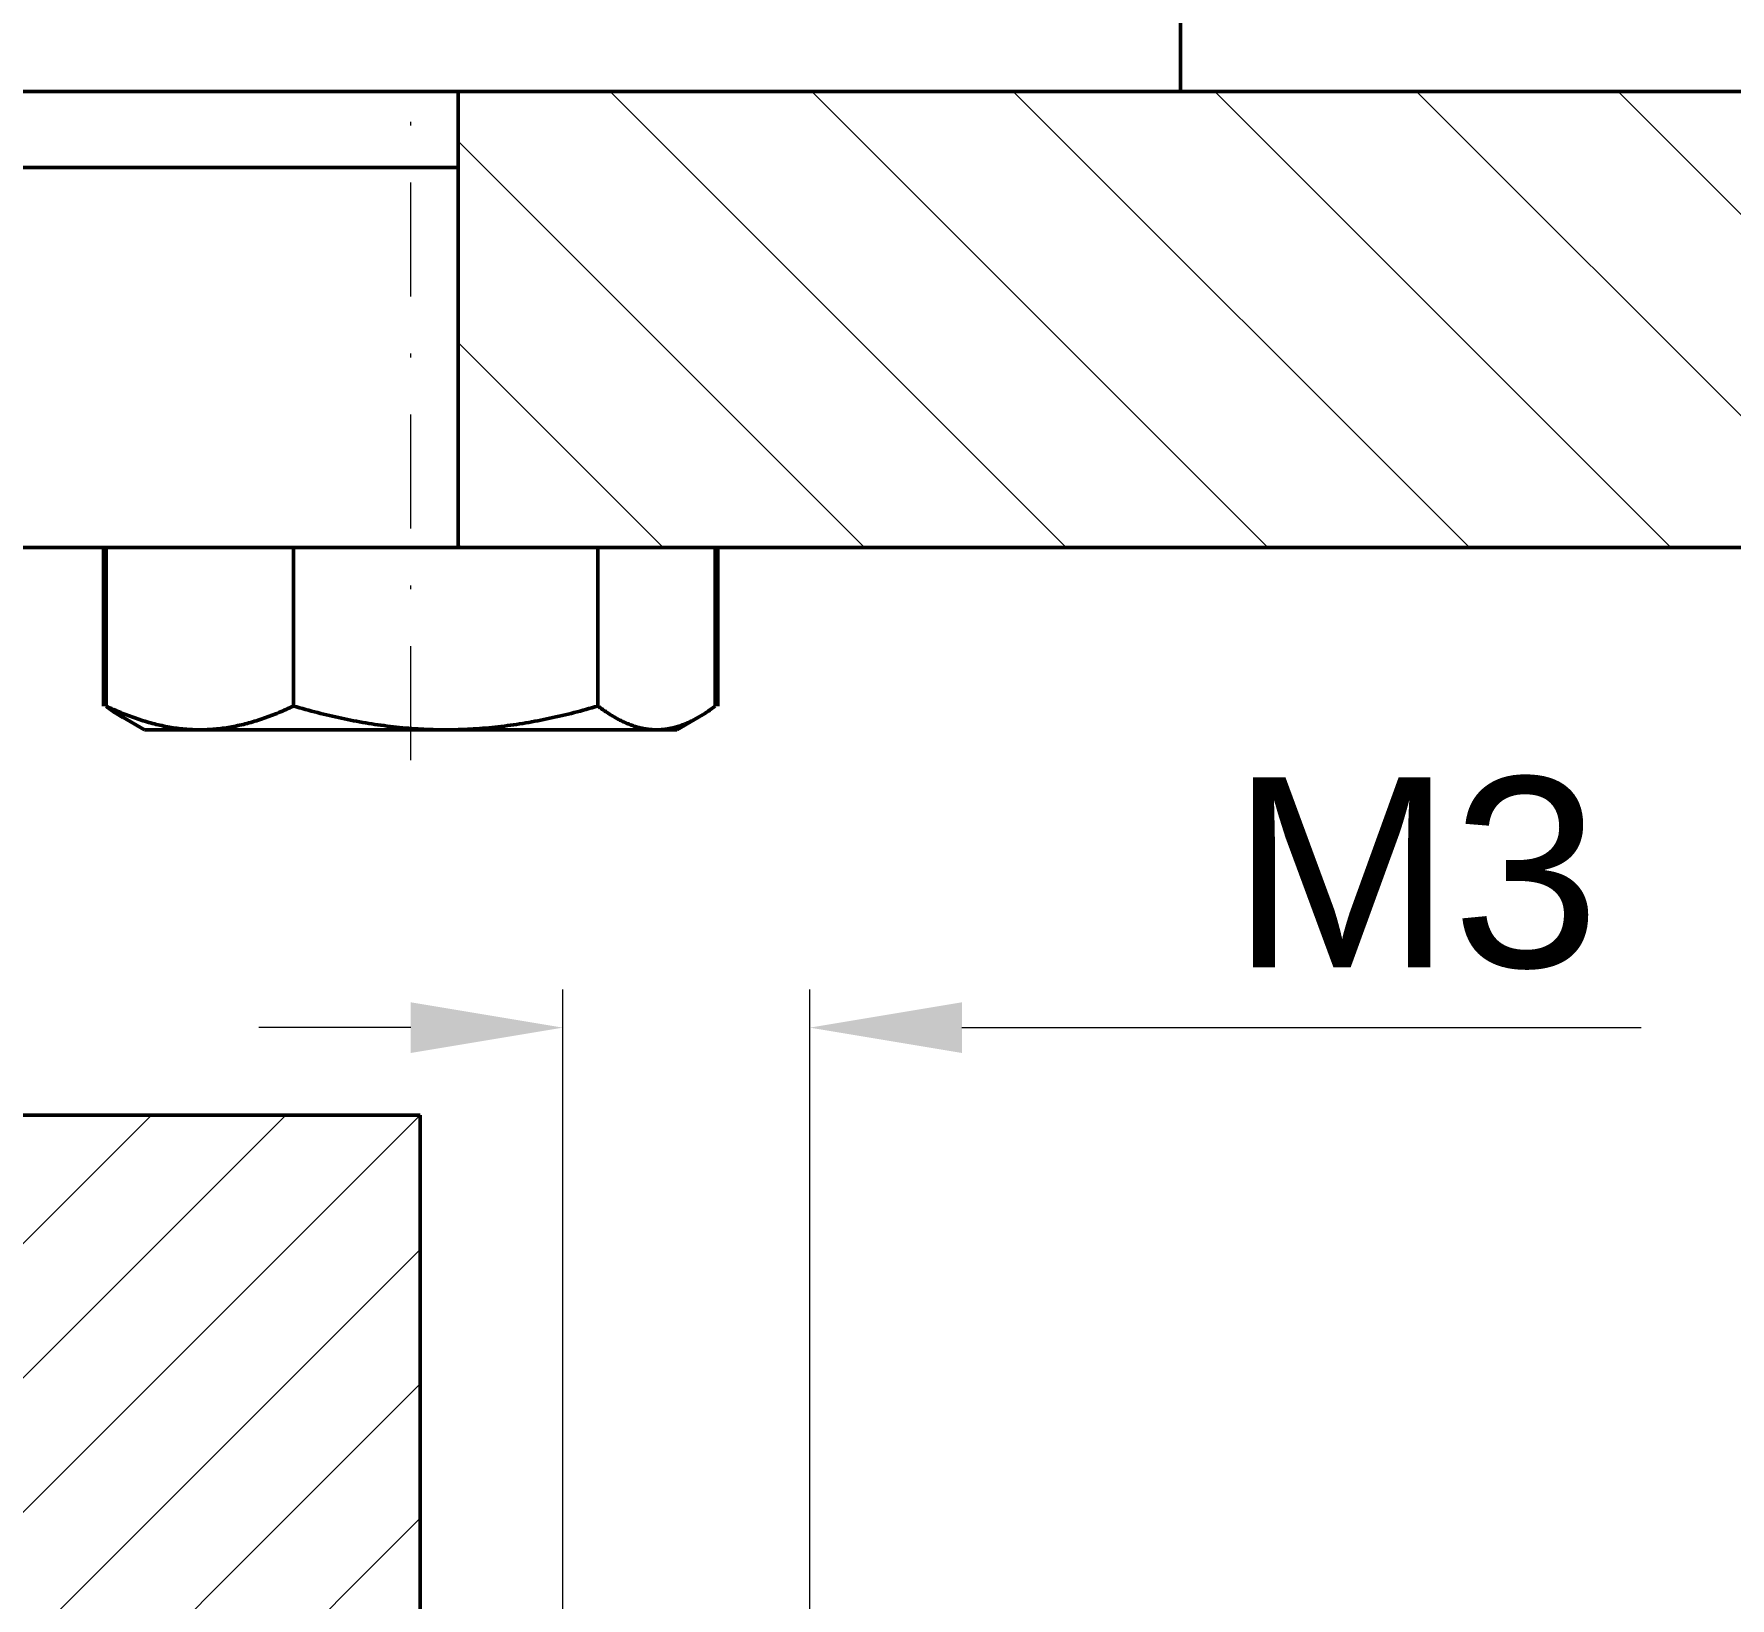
# Model space of a CAD drawing. Header units: inches. Extents: x -122986 to 27550, y -4965 to 6170.
# Drawn here: x 4627.22 to 4671.85, y 491.68 to 532.84 of the extents above; entities that cross this region are included whole.
import ezdxf

# ---------------------------------------------------------------- set-up
doc = ezdxf.new("R2010")
doc.units = ezdxf.units.IN
doc.header["$LTSCALE"] = 2
doc.header["$MEASUREMENT"] = 0
doc.linetypes.add('DASHDOT', pattern=[1, 0.5, -0.25, 0, -0.25])
for name, color, linetype, lineweight in [('1 Kich Thước', 7, 'Continuous', 15), ('1 mãnh', 7, 'Continuous', 5), ('1 Đường Tâm', 50, 'DASHDOT', 9), ('1 Đậm', 7, 'Continuous', 50)]:
    doc.layers.add(name, color=color, linetype=linetype, lineweight=lineweight)
doc.styles.add('tinh', font='arial.ttf')
doc.dimstyles.new('Tịnh', dxfattribs={"dimtxt": 0.3, "dimasz": 1.5, "dimexe": 1, "dimexo": 0.0625, "dimgap": 0.4, "dimtad": 1, "dimtoh": 1, "dimzin": 0, "dimdsep": 46, "dimtxsty": 'tinh', "dimcen": 0.09, "dimclrd": 256, "dimclre": 256, "dimclrt": 4, "dimadec": 0, "dimazin": 0, "dimtfac": 1, "dimtofl": 0, "dimtmove": 0, "dimatfit": 3, "dimfxl": 1, "dimtfillclr": 4, "dimtolj": 1, "dimtzin": 0, "dimlwd": -1, "dimlwe": -1, "dimarcsym": 0})

# ---------------------------------------------------------------- blocks, each defined once
blk = doc.blocks.new('*D290')
at = {"layer": '1 Kich Thước', "ltscale": 15, "transparency": 16777216}
for p, q in [((4641.138, 490.685), (4641.138, 507.691)), ((4647.638, 490.685), (4647.638, 507.691)), ((4637.138, 506.691), (4633.138, 506.691)), ((4651.638, 506.691), (4669.505, 506.691))]:
    blk.add_line(p, q, dxfattribs=at)
for points in [[(4637.138, 507.358), (4637.138, 506.024), (4641.138, 506.691)], [(4651.638, 507.358), (4651.638, 506.024), (4647.638, 506.691)]]:
    blk.add_solid(points, dxfattribs=at)
at = {"layer": 'Defpoints', "color": 0, "ltscale": 15, "transparency": 16777216}
for p in [(4647.638, 506.691), (4641.138, 490.622), (4647.638, 490.622)]:
    blk.add_point(p, dxfattribs=at)
at = {"layer": '1 Kich Thước', "color": 4, "ltscale": 15, "transparency": 16777216, "insert": (4663.571, 510.746), "char_height": 5, "attachment_point": 5, "style": 'tinh'}
blk.add_mtext('\\A1;M3', dxfattribs=at)

msp = doc.modelspace()

# ---------------------------------------------------------------- hatches: boundary and pattern name
at = {"layer": '1 mãnh', "lineweight": 13, "ltscale": 15}
h = msp.add_hatch(dxfattribs=at)
h.set_pattern_fill('ANSI31', color=256, scale=30, angle=90)
h.set_pattern_definition([(135, (12227.5536, -25339.629), (-2.65165043, -2.65165043), [])])
h.paths.add_polyline_path([(4572.388, 531.328), (4552.388, 531.328), (4552.388, 519.328), (4586.388, 519.328), (4586.388, 531.328)])
edge = h.paths.add_edge_path()
edge.add_line((4732.388, 588.328), (4720.388, 588.328))
edge.add_line((4720.388, 588.328), (4720.388, 531.328))
edge.add_line((4720.388, 531.328), (4638.388, 531.328))
edge.add_line((4638.388, 531.328), (4638.388, 519.328))
edge.add_line((4638.388, 519.328), (4730.388, 519.328))
edge.add_arc((4730.388, 521.328), 2, 270, 360)
edge.add_line((4732.388, 521.328), (4732.388, 588.328))

# ---------------------------------------------------------------- linework, layer by layer
at = {"layer": '1 mãnh', "linetype": 'Continuous', "lineweight": 13, "ltscale": 15}
for p, q in [((4622.388, 496.46), (4630.314, 504.386)), ((4622.388, 492.924), (4633.849, 504.386)), ((4625.385, 492.386), (4637.385, 504.386)), ((4628.921, 492.386), (4637.388, 500.853)), ((4632.456, 492.386), (4637.388, 497.318)), ((4635.992, 492.386), (4637.388, 493.782)), ((4622.388, 485.853), (4628.921, 492.386)), ((4622.388, 482.318), (4632.456, 492.386)), ((4622.388, 478.782), (4635.992, 492.386))]:
    msp.add_line(p, q, dxfattribs=at)
at = {"layer": '1 Đường Tâm', "lineweight": 9, "ltscale": 3}
msp.add_line((4637.136, 513.728), (4637.136, 531.328), dxfattribs=at)
at = {"layer": '1 Đậm', "lineweight": 50}
for p, q in [((4657.388, 551.328), (4657.388, 531.328)), ((4720.388, 531.328), (4572.388, 531.328)), ((4638.388, 531.328), (4638.388, 519.328)), ((4638.388, 529.328), (4586.388, 529.328)), ((4629.053, 515.153), (4629.053, 519.328)), ((4629.123, 515.153), (4629.123, 519.328)), ((4634.05, 515.153), (4634.05, 519.328)), ((4642.063, 515.153), (4642.063, 519.328)), ((4645.149, 515.153), (4645.149, 519.328)), ((4645.219, 515.153), (4645.219, 519.328)), ((4629.124, 518.528), (4629.053, 518.528)), ((4645.219, 518.528), (4645.149, 518.528)), ((4630.136, 514.528), (4629.562, 514.859)), ((4631.587, 514.528), (4630.136, 514.528)), ((4638.056, 514.528), (4631.587, 514.528)), ((4643.606, 514.528), (4638.056, 514.528)), ((4643.606, 514.528), (4644.136, 514.528)), ((4644.71, 514.859), (4644.136, 514.528)), ((4637.388, 476.386), (4637.388, 504.386))]:
    msp.add_line(p, q, dxfattribs=at)
at = {"layer": '1 Đậm', "lineweight": 50, "ltscale": 15}
for p, q in [((4730.388, 519.328), (4622.388, 519.328)), ((4622.388, 504.386), (4637.388, 504.386))]:
    msp.add_line(p, q, dxfattribs=at)
at = {"layer": '1 Đậm', "lineweight": 50}
for points in [[(4629.572, 514.853), (4629.563, 514.858), (4629.554, 514.864), (4629.545, 514.869), (4629.536, 514.874), (4629.527, 514.879), (4629.518, 514.885), (4629.509, 514.89), (4629.5, 514.896), (4629.491, 514.901), (4629.482, 514.907), (4629.473, 514.912), (4629.464, 514.918), (4629.455, 514.923), (4629.446, 514.929), (4629.437, 514.935), (4629.428, 514.94), (4629.419, 514.946), (4629.41, 514.952), (4629.401, 514.958), (4629.392, 514.964), (4629.383, 514.97), (4629.374, 514.975), (4629.365, 514.981), (4629.356, 514.987), (4629.347, 514.993), (4629.338, 514.999), (4629.329, 515.005), (4629.32, 515.011), (4629.311, 515.018), (4629.302, 515.024), (4629.293, 515.03), (4629.284, 515.036), (4629.275, 515.042), (4629.266, 515.049), (4629.257, 515.055), (4629.248, 515.061), (4629.239, 515.068), (4629.23, 515.074), (4629.222, 515.08), (4629.213, 515.087), (4629.204, 515.093), (4629.195, 515.1), (4629.186, 515.106), (4629.177, 515.113), (4629.168, 515.119), (4629.159, 515.126), (4629.15, 515.133), (4629.141, 515.139), (4629.132, 515.146), (4629.123, 515.153)], [(4629.123, 515.153), (4629.172, 515.13), (4629.22, 515.108), (4629.269, 515.085), (4629.317, 515.064), (4629.366, 515.042), (4629.414, 515.021), (4629.463, 515.001), (4629.511, 514.98), (4629.56, 514.96), (4629.609, 514.941), (4629.657, 514.922), (4629.706, 514.903), (4629.755, 514.884), (4629.803, 514.866), (4629.852, 514.849), (4629.901, 514.831), (4629.95, 514.815), (4629.999, 514.798), (4630.048, 514.782), (4630.097, 514.767), (4630.146, 514.752), (4630.195, 514.737), (4630.244, 514.723), (4630.293, 514.709), (4630.342, 514.696), (4630.392, 514.683), (4630.441, 514.671), (4630.49, 514.659), (4630.54, 514.647), (4630.589, 514.637), (4630.638, 514.626), (4630.688, 514.616), (4630.738, 514.607), (4630.787, 514.598), (4630.837, 514.589), (4630.886, 514.582), (4630.936, 514.574), (4630.986, 514.567), (4631.036, 514.561), (4631.086, 514.555), (4631.135, 514.55), (4631.185, 514.545), (4631.235, 514.541), (4631.285, 514.538), (4631.335, 514.535), (4631.386, 514.532), (4631.436, 514.53), (4631.486, 514.529), (4631.536, 514.528), (4631.587, 514.528)], [(4631.587, 514.528), (4631.637, 514.528), (4631.687, 514.529), (4631.737, 514.53), (4631.788, 514.532), (4631.838, 514.535), (4631.888, 514.538), (4631.938, 514.541), (4631.989, 514.545), (4632.039, 514.55), (4632.089, 514.555), (4632.139, 514.561), (4632.188, 514.568), (4632.238, 514.574), (4632.288, 514.582), (4632.338, 514.59), (4632.388, 514.598), (4632.437, 514.607), (4632.487, 514.616), (4632.536, 514.626), (4632.586, 514.637), (4632.635, 514.648), (4632.685, 514.659), (4632.734, 514.671), (4632.783, 514.683), (4632.832, 514.696), (4632.882, 514.71), (4632.931, 514.723), (4632.98, 514.738), (4633.029, 514.752), (4633.078, 514.767), (4633.127, 514.783), (4633.176, 514.799), (4633.225, 514.815), (4633.274, 514.832), (4633.322, 514.849), (4633.371, 514.867), (4633.42, 514.885), (4633.469, 514.903), (4633.517, 514.922), (4633.566, 514.941), (4633.614, 514.961), (4633.663, 514.981), (4633.711, 515.001), (4633.76, 515.022), (4633.808, 515.043), (4633.857, 515.064), (4633.905, 515.086), (4633.953, 515.108), (4634.002, 515.13), (4634.05, 515.153)], [(4634.05, 515.153), (4634.128, 515.13), (4634.207, 515.108), (4634.286, 515.085), (4634.365, 515.064), (4634.444, 515.042), (4634.523, 515.021), (4634.602, 515.001), (4634.681, 514.98), (4634.76, 514.96), (4634.839, 514.941), (4634.918, 514.922), (4634.997, 514.903), (4635.076, 514.884), (4635.156, 514.866), (4635.235, 514.849), (4635.315, 514.831), (4635.394, 514.815), (4635.474, 514.798), (4635.553, 514.782), (4635.633, 514.767), (4635.713, 514.752), (4635.793, 514.737), (4635.873, 514.723), (4635.952, 514.709), (4636.032, 514.696), (4636.113, 514.683), (4636.193, 514.671), (4636.273, 514.659), (4636.353, 514.647), (4636.434, 514.637), (4636.514, 514.626), (4636.595, 514.616), (4636.675, 514.607), (4636.756, 514.598), (4636.836, 514.589), (4636.917, 514.582), (4636.998, 514.574), (4637.079, 514.567), (4637.16, 514.561), (4637.241, 514.555), (4637.322, 514.55), (4637.403, 514.545), (4637.485, 514.541), (4637.566, 514.538), (4637.648, 514.535), (4637.729, 514.532), (4637.811, 514.53), (4637.893, 514.529), (4637.974, 514.528), (4638.056, 514.528)], [(4638.056, 514.528), (4638.138, 514.528), (4638.22, 514.529), (4638.301, 514.53), (4638.383, 514.532), (4638.465, 514.535), (4638.547, 514.538), (4638.628, 514.541), (4638.71, 514.545), (4638.791, 514.55), (4638.873, 514.555), (4638.954, 514.561), (4639.035, 514.568), (4639.116, 514.574), (4639.197, 514.582), (4639.278, 514.59), (4639.359, 514.598), (4639.44, 514.607), (4639.52, 514.616), (4639.601, 514.626), (4639.681, 514.637), (4639.762, 514.648), (4639.842, 514.659), (4639.922, 514.671), (4640.002, 514.683), (4640.083, 514.696), (4640.163, 514.71), (4640.242, 514.723), (4640.322, 514.738), (4640.402, 514.752), (4640.482, 514.767), (4640.562, 514.783), (4640.641, 514.799), (4640.721, 514.815), (4640.8, 514.832), (4640.879, 514.849), (4640.959, 514.867), (4641.038, 514.885), (4641.117, 514.903), (4641.196, 514.922), (4641.275, 514.941), (4641.354, 514.961), (4641.433, 514.981), (4641.512, 515.001), (4641.591, 515.022), (4641.67, 515.043), (4641.748, 515.064), (4641.827, 515.086), (4641.906, 515.108), (4641.984, 515.13), (4642.063, 515.153)], [(4643.606, 514.528), (4643.575, 514.528), (4643.543, 514.529), (4643.512, 514.53), (4643.48, 514.532), (4643.449, 514.534), (4643.418, 514.538), (4643.386, 514.541), (4643.355, 514.545), (4643.323, 514.55), (4643.292, 514.555), (4643.26, 514.561), (4643.229, 514.567), (4643.197, 514.574), (4643.166, 514.582), (4643.134, 514.59), (4643.103, 514.598), (4643.072, 514.607), (4643.04, 514.617), (4643.009, 514.627), (4642.978, 514.638), (4642.947, 514.649), (4642.916, 514.66), (4642.885, 514.672), (4642.854, 514.684), (4642.823, 514.697), (4642.792, 514.711), (4642.761, 514.725), (4642.73, 514.739), (4642.699, 514.754), (4642.669, 514.769), (4642.638, 514.784), (4642.607, 514.8), (4642.577, 514.817), (4642.546, 514.833), (4642.516, 514.851), (4642.485, 514.868), (4642.455, 514.886), (4642.424, 514.905), (4642.394, 514.923), (4642.364, 514.943), (4642.333, 514.962), (4642.303, 514.982), (4642.273, 515.002), (4642.243, 515.023), (4642.213, 515.043), (4642.183, 515.065), (4642.153, 515.086), (4642.123, 515.108), (4642.093, 515.13), (4642.063, 515.153)], [(4643.606, 514.528), (4643.637, 514.528), (4643.668, 514.529), (4643.7, 514.53), (4643.731, 514.532), (4643.762, 514.534), (4643.793, 514.537), (4643.825, 514.541), (4643.856, 514.545), (4643.887, 514.55), (4643.918, 514.555), (4643.949, 514.561), (4643.98, 514.567), (4644.011, 514.574), (4644.042, 514.581), (4644.073, 514.589), (4644.105, 514.597), (4644.136, 514.606), (4644.167, 514.615), (4644.198, 514.625), (4644.229, 514.636), (4644.26, 514.647), (4644.291, 514.658), (4644.322, 514.67), (4644.352, 514.682), (4644.383, 514.695), (4644.414, 514.708), (4644.445, 514.722), (4644.476, 514.736), (4644.507, 514.751), (4644.538, 514.766), (4644.569, 514.782), (4644.599, 514.798), (4644.63, 514.814), (4644.661, 514.831), (4644.692, 514.848), (4644.723, 514.866), (4644.753, 514.884), (4644.784, 514.903), (4644.815, 514.922), (4644.846, 514.941), (4644.876, 514.961), (4644.907, 514.981), (4644.937, 515.001), (4644.968, 515.022), (4644.998, 515.043), (4645.028, 515.064), (4645.059, 515.086), (4645.089, 515.108), (4645.119, 515.13), (4645.149, 515.153)]]:
    msp.add_lwpolyline(points, dxfattribs=at)

# ---------------------------------------------------------------- dimensions: what is measured, and where the dimension line sits
at = {"layer": '1 Kich Thước', "ltscale": 15}
dim = msp.add_linear_dim(base=(4647.638, 506.691), p1=(4641.138, 490.622), p2=(4647.638, 490.622), angle=180, text='M3', dimstyle='Tịnh', override={"dimtxt": 5, "dimasz": 4, "dimgap": 1.5, "dimdec": 0, "dimtdec": 0}, dxfattribs=at)
dim.commit()
dim.dimension.update_dxf_attribs({"geometry": '*D290', "text_midpoint": (4663.571, 506.691), "dimtype": 160})

doc.saveas('drawing.dxf')
